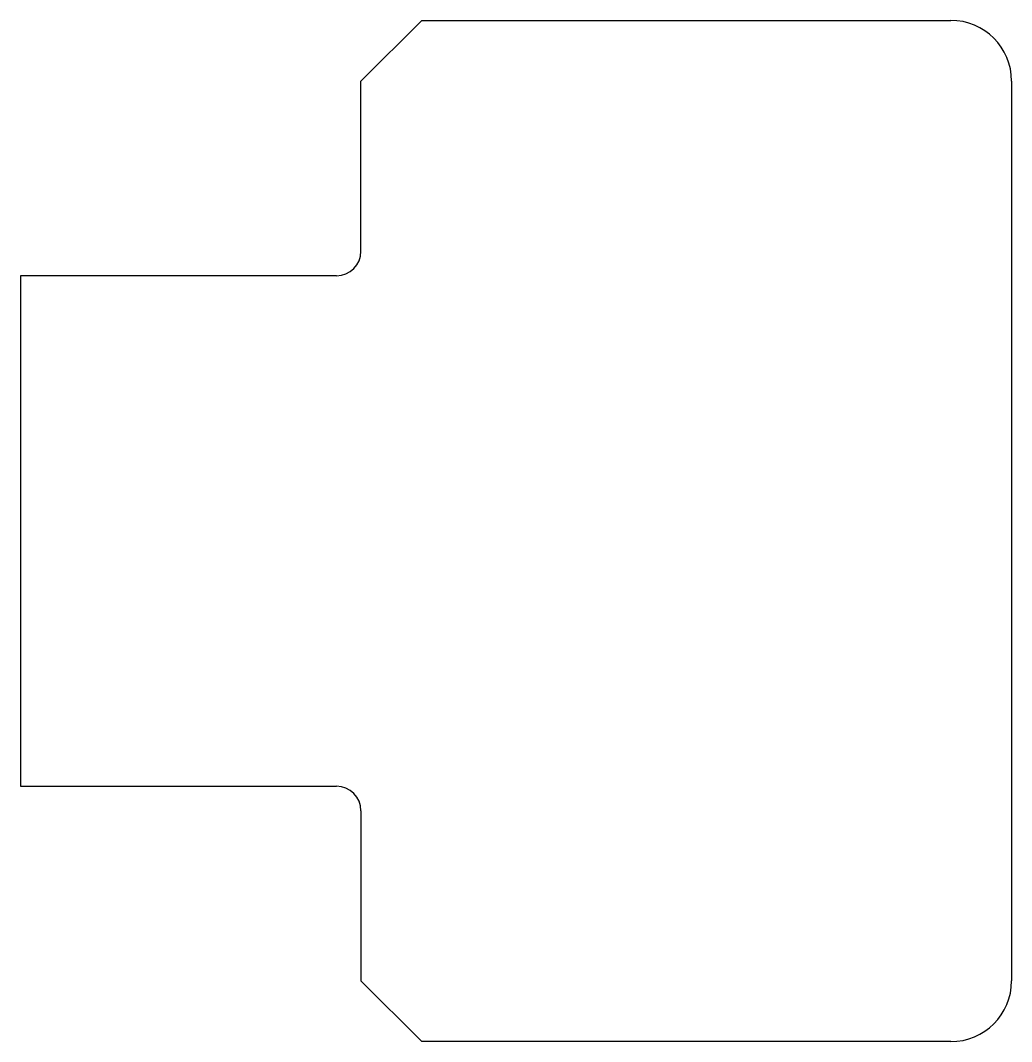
# Model space of a CAD drawing. Extents: x 130.7 to 151.4, y -108.2 to -86.9.
import ezdxf

# ---------------------------------------------------------------- set-up
doc = ezdxf.new("R2010")
doc.units = 0
doc.layers.add('LAYER1', color=7, linetype='CONTINUOUS')

msp = doc.modelspace()

# ---------------------------------------------------------------- linework, layer by layer
at = {"layer": 'LAYER1', "color": 150}
for p, q in [((137.795, -88.138), (139.065, -86.868)), ((139.065, -86.868), (150.114, -86.868)), ((137.795, -91.69), (137.795, -88.138)), ((151.384, -88.138), (151.384, -106.934)), ((137.283, -92.202), (130.683, -92.202)), ((130.683, -92.202), (130.683, -102.87)), ((130.683, -102.87), (137.283, -102.87)), ((137.795, -103.382), (137.795, -106.934)), ((139.065, -108.204), (137.795, -106.934)), ((150.114, -108.204), (139.065, -108.204))]:
    msp.add_line(p, q, dxfattribs=at)
for centre, radius, start, end in [((150.114, -88.138), 1.27, 0, 90), ((137.283, -91.69), 0.512, 270, 360), ((137.283, -103.382), 0.512, 0, 90), ((150.114, -106.934), 1.27, 270, 0)]:
    msp.add_arc(centre, radius, start, end, dxfattribs=at)

doc.saveas('drawing.dxf')
